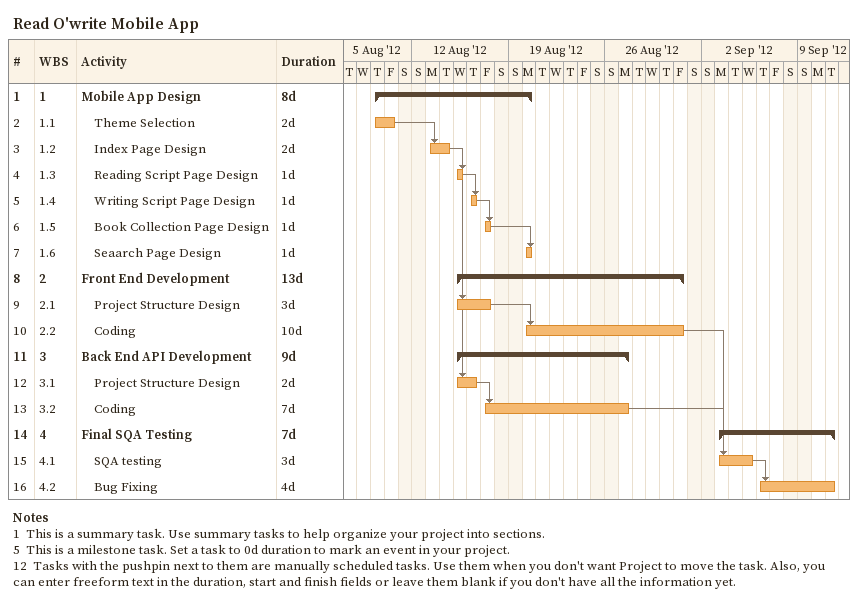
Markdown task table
Read O'write Mobile App

| ID | WBS | Task | Duration | Start | Finish | Predecessors |
|---|---|---|---|---|---|---|
| 1 | 1 | **Mobile App Design** | 8d | 2012-08-09 | 2012-08-20 |  |
| 2 | 1.1 | Theme Selection | 2d | 2012-08-09 | 2012-08-10 |  |
| 3 | 1.2 | Index Page Design | 2d | 2012-08-13 | 2012-08-14 | 2 |
| 4 | 1.3 | Reading Script Page Design | 1d | 2012-08-15 | 2012-08-15 | 3 |
| 5 | 1.4 | Writing Script Page Design | 1d | 2012-08-16 | 2012-08-16 | 4 |
| 6 | 1.5 | Book Collection Page Design | 1d | 2012-08-17 | 2012-08-17 | 5 |
| 7 | 1.6 | Seaarch Page Design | 1d | 2012-08-20 | 2012-08-20 | 6 |
| 8 | 2 | **Front End Development** | 13d | 2012-08-15 | 2012-08-31 |  |
| 9 | 2.1 | Project Structure Design | 3d | 2012-08-15 | 2012-08-17 | 3 |
| 10 | 2.2 | Coding | 10d | 2012-08-20 | 2012-08-31 | 9 |
| 11 | 3 | **Back End API Development** | 9d | 2012-08-15 | 2012-08-27 |  |
| 12 | 3.1 | Project Structure Design | 2d | 2012-08-15 | 2012-08-16 | 3 |
| 13 | 3.2 | Coding | 7d | 2012-08-17 | 2012-08-27 | 12 |
| 14 | 4 | **Final SQA Testing** | 7d | 2012-09-03 | 2012-09-11 |  |
| 15 | 4.1 | SQA testing | 3d | 2012-09-03 | 2012-09-05 | 10, 13 |
| 16 | 4.2 | Bug Fixing | 4d | 2012-09-06 | 2012-09-11 | 15 |

Notes
- 1: This is a summary task. Use summary tasks to help organize your project into sections.
- 5: This is a milestone task. Set a task to 0d duration to mark an event in your project.
- 12: Tasks with the pushpin next to them are manually scheduled tasks. Use them when you don't want Project to move the task. Also, you can enter freeform text in the duration, start and finish fields or leave them blank if you don't have all the information yet.
